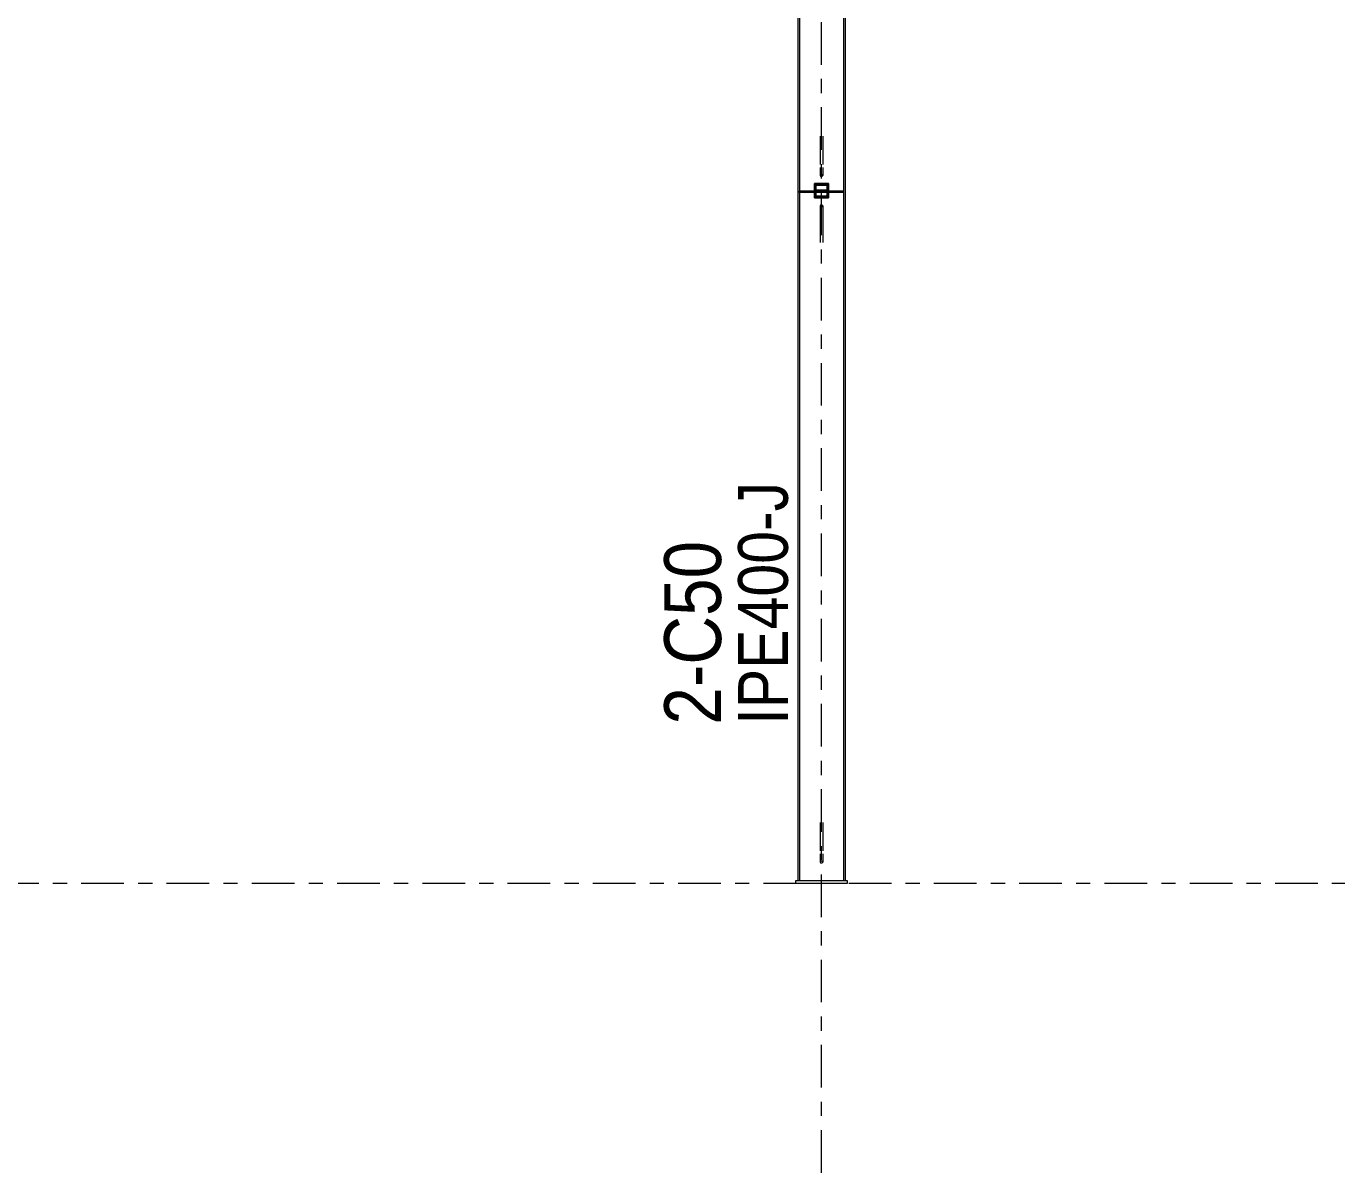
# Model space of a CAD drawing. Header units: millimetres. Extents: x -94 to 729, y -75 to 499.
# Drawn here: x 121.6 to 213.8, y 337.9 to 418.6 of the extents above; entities that cross this region are included whole.
import ezdxf

# ---------------------------------------------------------------- set-up
doc = ezdxf.new("R2010")
doc.units = ezdxf.units.MM
for name, pattern in [('XKITLINE00', [0]), ('XKITLINE02', [4, 2, -2]), ('XKITLINE03', [6, 3, -1, 1, -1])]:
    doc.linetypes.add(name, pattern=pattern)
for name, color, linetype, lineweight in [('Part', 2, 'Continuous', 0), ('PartMark', 7, 'Continuous', 0), ('S-grid', 1, 'Continuous', 0)]:
    doc.layers.add(name, color=color, linetype=linetype, lineweight=lineweight)
doc.styles.add('ARIAL', font='ARIAL.TTF')

# ---------------------------------------------------------------- blocks, each defined once
blk = doc.blocks.new('*A454')
at = {"layer": 'Part'}
h = blk.add_hatch(color=3, dxfattribs=at)
h.paths.add_polyline_path([(177.17, 406.592), (177.17, 407.425), (178.003, 407.425), (178.003, 406.592)], flags=17)
h.paths.add_polyline_path([(177.203, 407.392), (177.203, 406.625), (177.97, 406.625), (177.97, 407.392)])
blk = doc.blocks.new('*A1760')
at = {"layer": 'S-grid', "color": 1, "linetype": 'XKITLINE03', "lineweight": 0}
blk.add_line((-54.497, 358.259), (578.208, 358.259), dxfattribs=at)
blk = doc.blocks.new('*A1989')
at = {"layer": 'S-grid', "color": 1, "linetype": 'XKITLINE03', "lineweight": 0}
blk.add_line((177.586, 337.879), (177.586, 475.187), dxfattribs=at)
at = {"layer": 'S-grid', "color": 3, "style": 'ARIAL', "width": 0.85}
blk.add_text("8'", height=3, dxfattribs=at).set_placement((176.092, 476.187))
blk = doc.blocks.new('*A1990')
at = {"layer": 'Part', "color": 2, "linetype": 'XKITLINE00', "lineweight": 0}
for p, q in [((175.92, 455.951), (179.253, 455.951)), ((176.028, 455.951), (176.028, 406.967)), ((179.145, 455.951), (179.145, 406.967)), ((175.92, 444.617), (175.92, 358.425)), ((179.253, 444.617), (179.253, 358.425)), ((176.028, 406.884), (176.028, 358.425)), ((179.145, 406.884), (179.145, 358.425))]:
    blk.add_line(p, q, dxfattribs=at)
at = {"layer": 'Part', "color": 7, "linetype": 'XKITLINE02', "lineweight": 0}
for p, q in [((175.92, 444.617), (175.92, 455.951)), ((179.253, 455.951), (179.253, 444.617)), ((176.028, 406.967), (176.028, 406.884)), ((179.145, 406.967), (179.145, 406.884)), ((179.253, 358.425), (175.92, 358.425))]:
    blk.add_line(p, q, dxfattribs=at)
blk = doc.blocks.new('*A2077')
at = {"layer": 'Part', "color": 7, "linetype": 'XKITLINE02', "lineweight": 0}
for p, q in [((177.503, 362.539), (177.503, 360.327)), ((177.67, 362.539), (177.67, 360.327))]:
    blk.add_line(p, q, dxfattribs=at)
at = {"layer": 'Part', "color": 2, "linetype": 'XKITLINE00', "lineweight": 0}
for p, q in [((177.503, 360.327), (177.503, 359.752)), ((177.527, 359.799), (177.503, 359.752)), ((177.503, 359.752), (177.527, 359.705)), ((177.586, 359.819), (177.527, 359.799)), ((177.527, 359.705), (177.586, 359.686)), ((177.645, 359.799), (177.586, 359.819)), ((177.586, 359.686), (177.645, 359.705)), ((177.67, 359.752), (177.645, 359.799)), ((177.645, 359.705), (177.67, 359.752)), ((177.67, 360.327), (177.67, 359.752))]:
    blk.add_line(p, q, dxfattribs=at)
blk = doc.blocks.new('*A2078')
at = {"layer": 'Part', "color": 2, "linetype": 'XKITLINE00', "lineweight": 0}
for p, q in [((177.527, 405.989), (177.503, 405.942)), ((177.503, 405.942), (177.503, 405.367)), ((177.503, 405.942), (177.527, 405.895)), ((177.586, 406.008), (177.527, 405.989)), ((177.527, 405.895), (177.586, 405.875)), ((177.645, 405.989), (177.586, 406.008)), ((177.586, 405.875), (177.645, 405.895)), ((177.67, 405.942), (177.645, 405.989)), ((177.645, 405.895), (177.67, 405.942)), ((177.67, 405.942), (177.67, 405.367))]:
    blk.add_line(p, q, dxfattribs=at)
at = {"layer": 'Part', "color": 7, "linetype": 'XKITLINE02', "lineweight": 0}
for p, q in [((177.503, 405.367), (177.503, 403.155)), ((177.67, 405.367), (177.67, 403.155))]:
    blk.add_line(p, q, dxfattribs=at)
blk = doc.blocks.new('*A2079')
at = {"layer": 'Part', "color": 7, "linetype": 'XKITLINE02', "lineweight": 0}
for p, q in [((178.003, 407.425), (177.17, 407.425)), ((177.17, 407.425), (177.17, 406.592)), ((177.203, 407.392), (177.97, 407.392)), ((177.203, 406.625), (177.203, 407.392)), ((177.97, 407.392), (177.97, 406.625)), ((178.003, 406.592), (178.003, 407.425)), ((177.17, 406.592), (178.003, 406.592)), ((177.97, 406.625), (177.203, 406.625))]:
    blk.add_line(p, q, dxfattribs=at)
blk = doc.blocks.new('*A2080')
at = {"layer": 'Part', "color": 2, "linetype": 'XKITLINE00', "lineweight": 0}
for p, q in [((177.17, 407.425), (177.17, 406.592)), ((177.17, 407.425), (178.003, 407.425)), ((177.203, 406.625), (177.203, 407.392)), ((177.203, 407.392), (177.97, 407.392)), ((177.97, 407.392), (177.97, 406.625)), ((178.003, 407.425), (178.003, 406.592)), ((178.003, 406.592), (177.17, 406.592)), ((177.97, 406.625), (177.203, 406.625))]:
    blk.add_line(p, q, dxfattribs=at)
blk = doc.blocks.new('*A2081')
at = {"layer": 'Part', "color": 2, "linetype": 'XKITLINE00', "lineweight": 0}
for p, q in [((175.753, 358.425), (175.753, 358.259)), ((179.42, 358.425), (175.753, 358.425)), ((175.753, 358.259), (179.42, 358.259)), ((179.42, 358.259), (179.42, 358.425))]:
    blk.add_line(p, q, dxfattribs=at)
blk = doc.blocks.new('*A2082')
at = {"layer": 'Part', "color": 7, "linetype": 'XKITLINE02', "lineweight": 0}
for p, q in [((179.145, 406.967), (176.028, 406.967)), ((176.028, 406.884), (176.028, 406.967)), ((179.145, 406.884), (176.028, 406.884)), ((176.153, 406.967), (176.153, 406.884)), ((179.02, 406.884), (179.02, 406.967)), ((179.145, 406.967), (179.145, 406.884))]:
    blk.add_line(p, q, dxfattribs=at)
blk = doc.blocks.new('*A2083')
at = {"layer": 'Part', "color": 7, "linetype": 'XKITLINE02', "lineweight": 0}
for p, q in [((177.086, 407.05), (177.086, 406.967)), ((178.086, 407.05), (177.086, 407.05)), ((177.086, 406.967), (178.086, 406.967)), ((178.086, 406.967), (178.086, 407.05))]:
    blk.add_line(p, q, dxfattribs=at)
blk = doc.blocks.new('*A2084')
at = {"layer": 'Part', "color": 7, "linetype": 'XKITLINE02', "lineweight": 0}
for p, q in [((177.086, 407.509), (178.086, 407.509)), ((177.086, 406.509), (177.086, 407.509)), ((178.086, 407.509), (178.086, 406.509)), ((178.086, 406.509), (177.086, 406.509))]:
    blk.add_line(p, q, dxfattribs=at)
blk = doc.blocks.new('*A2085')
at = {"layer": 'Part', "color": 2, "linetype": 'XKITLINE00', "lineweight": 0}
for p, q in [((177.086, 406.967), (176.028, 406.967)), ((176.028, 406.884), (176.028, 406.967)), ((177.086, 406.884), (176.028, 406.884)), ((179.145, 406.967), (178.086, 406.967)), ((179.145, 406.884), (178.086, 406.884)), ((179.145, 406.967), (179.145, 406.884))]:
    blk.add_line(p, q, dxfattribs=at)
at = {"layer": 'Part', "color": 7, "linetype": 'XKITLINE02', "lineweight": 0}
for p, q in [((176.153, 406.884), (176.153, 406.967)), ((178.086, 406.967), (177.086, 406.967)), ((178.086, 406.884), (177.086, 406.884)), ((179.02, 406.884), (179.02, 406.967))]:
    blk.add_line(p, q, dxfattribs=at)
blk = doc.blocks.new('*A2086')
at = {"layer": 'Part', "color": 7, "linetype": 'XKITLINE02', "lineweight": 0}
for p, q in [((177.086, 406.967), (177.086, 407.05)), ((177.086, 407.05), (178.086, 407.05)), ((178.086, 406.967), (177.086, 406.967)), ((178.086, 407.05), (178.086, 406.967))]:
    blk.add_line(p, q, dxfattribs=at)
blk = doc.blocks.new('*A2087')
at = {"layer": 'Part', "color": 2, "linetype": 'XKITLINE00', "lineweight": 0}
for p, q in [((178.086, 407.509), (177.086, 407.509)), ((177.086, 407.509), (177.086, 406.509)), ((178.086, 406.509), (178.086, 407.509)), ((177.086, 406.509), (178.086, 406.509))]:
    blk.add_line(p, q, dxfattribs=at)
blk = doc.blocks.new('*A2105')
at = {"layer": 'Part', "color": 7, "linetype": 'XKITLINE02', "lineweight": 0}
for p, q in [((177.503, 410.847), (177.503, 408.65)), ((177.67, 410.847), (177.67, 408.65))]:
    blk.add_line(p, q, dxfattribs=at)
at = {"layer": 'Part', "color": 2, "linetype": 'XKITLINE00', "lineweight": 0}
for p, q in [((177.503, 408.65), (177.503, 408.078)), ((177.67, 408.65), (177.67, 408.078)), ((177.527, 408.125), (177.503, 408.078)), ((177.503, 408.078), (177.527, 408.031)), ((177.586, 408.145), (177.527, 408.125)), ((177.527, 408.031), (177.586, 408.011)), ((177.645, 408.125), (177.586, 408.145)), ((177.586, 408.011), (177.645, 408.031)), ((177.67, 408.078), (177.645, 408.125)), ((177.645, 408.031), (177.67, 408.078))]:
    blk.add_line(p, q, dxfattribs=at)
blk = doc.blocks.new('*A2390')
at = {"layer": 'PartMark', "color": 7, "style": 'ARIAL', "width": 0.85}
blk.add_text('IPE400-J', height=3.5, rotation=90.00021, dxfattribs=at).set_placement((175.22, 369.425))
at = {"layer": 'PartMark', "color": 3, "style": 'ARIAL', "width": 0.85}
blk.add_text('2-C50', height=4, rotation=90.00021, dxfattribs=at).set_placement((170.52, 369.425))

msp = doc.modelspace()

# ---------------------------------------------------------------- block references
at = {"lineweight": 0}
for name in ['*A1989', '*A1990', '*A2105', '*A2082', '*A2085', '*A2084', '*A2087', '*A2083', '*A2086', '*A454', '*A2079', '*A2080', '*A2078', '*A2390', '*A2077', '*A1760', '*A2081']:
    msp.add_blockref(name, (0, 0), dxfattribs=at)

doc.saveas('drawing.dxf')
